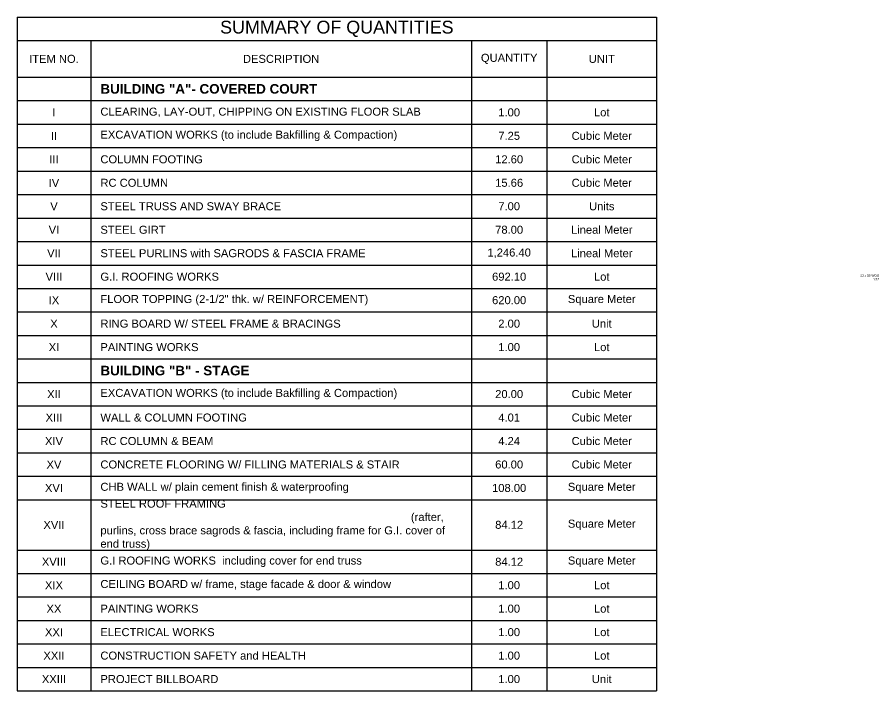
# Model space of a CAD drawing. Header units: inches. Extents: x -1369 to 1198, y -366 to 1398.
# Drawn here: x 17.17 to 43.94, y -5.34 to 15.71 of the extents above; entities that cross this region are included whole.
import ezdxf
from ezdxf import colors
from ezdxf.entities.mleader import LeaderData, LeaderLine
from ezdxf.math import Vec2, Vec3

# ---------------------------------------------------------------- set-up
doc = ezdxf.new("R2010")
doc.units = ezdxf.units.IN
doc.header["$MEASUREMENT"] = 0
doc.styles.get("Standard").update_dxf_attribs({"font": 'arial.ttf'})

# ---------------------------------------------------------------- blocks, each defined once
blk = doc.blocks.new('*T77')
at = {"color": 0, "linetype": 'ByBlock', "lineweight": -2, "transparency": 16777216}
for p, q in [((0, 0), (19.98, 0)), ((0, 0), (0, -1.876)), ((19.98, 0), (19.98, -1.876)), ((0, -0.733), (19.98, -0.733)), ((2.302, -0.733), (2.302, -1.876)), ((14.196, -0.733), (14.196, -1.876)), ((16.555, -0.733), (16.555, -1.876)), ((0, -1.876), (19.98, -1.876)), ((0, -1.876), (0, -21.046)), ((2.302, -1.876), (2.302, -21.046)), ((14.196, -1.876), (14.196, -21.046)), ((16.555, -1.876), (16.555, -21.046)), ((19.98, -1.876), (19.98, -21.046)), ((0, -2.609), (19.98, -2.609)), ((0, -3.343), (19.98, -3.343)), ((0, -4.076), (19.98, -4.076)), ((0, -4.809), (19.98, -4.809)), ((0, -5.543), (19.98, -5.543)), ((0, -6.276), (19.98, -6.276)), ((0, -7.009), (19.98, -7.009)), ((0, -7.743), (19.98, -7.743)), ((0, -8.476), (19.98, -8.476)), ((0, -9.209), (19.98, -9.209)), ((0, -9.943), (19.98, -9.943)), ((0, -10.676), (19.98, -10.676)), ((0, -11.409), (19.98, -11.409)), ((0, -12.143), (19.98, -12.143)), ((0, -12.876), (19.98, -12.876)), ((0, -13.609), (19.98, -13.609)), ((0, -14.343), (19.98, -14.343)), ((0, -15.076), (19.98, -15.076)), ((0, -16.646), (19.98, -16.646)), ((0, -17.379), (19.98, -17.379)), ((0, -18.113), (19.98, -18.113)), ((0, -18.846), (19.98, -18.846)), ((0, -19.579), (19.98, -19.579)), ((0, -20.313), (19.98, -20.313)), ((0, -21.046), (19.98, -21.046))]:
    blk.add_line(p, q, dxfattribs=at)
at = {"color": 0, "transparency": 16777216, "attachment_point": 5}
for s, insert, char_height, width in [('{\\C7;SUMMARY OF QUANTITIES}', (9.99, -0.367), 0.4, 19.86035), ('{\\C7;ITEM NO.}', (1.151, -1.305), 0.25, 2.182), ('{\\C7;DESCRIPTION}', (8.249, -1.305), 0.25, 11.77401), ('{\\C7;QUANTITY}', (15.375, -1.305), 0.25, 2.23892), ('{\\C7;UNIT}', (18.268, -1.305), 0.25, 3.30541)]:
    blk.add_mtext(s, dxfattribs=dict(at, insert=insert, char_height=char_height, width=width))
at = {"color": 7, "transparency": 16777216}
for s, insert, char_height, width, attachment_point in [('{\\fArial|b1|i0|c0|p34;BUILDING "A"- COVERED COURT}', (2.602, -2.243), 0.3, 11.29401, 4), ('I', (1.151, -2.976), 0.25, 1.702, 5), ('CLEARING, LAY-OUT, CHIPPING ON EXISTING FLOOR SLAB', (2.602, -2.976), 0.25, 11.29401, 4), ('1.00', (15.375, -2.976), 0.25, 1.75892, 5), ('Lot', (18.268, -2.976), 0.25, 2.82541, 5), ('II', (1.151, -3.709), 0.25, 1.702, 5), ('EXCAVATION WORKS (to include Bakfilling & Compaction)', (2.602, -3.709), 0.25, 11.29401, 4), ('7.25', (15.375, -3.709), 0.25, 1.75892, 5), ('Cubic Meter', (18.268, -3.709), 0.25, 2.82541, 5), ('III', (1.151, -4.443), 0.25, 1.702, 5), ('COLUMN FOOTING', (2.602, -4.443), 0.25, 11.29401, 4), ('12.60', (15.375, -4.443), 0.25, 1.75892, 5), ('Cubic Meter', (18.268, -4.443), 0.25, 2.82541, 5), ('IV', (1.151, -5.176), 0.25, 1.702, 5), ('RC COLUMN ', (2.602, -5.176), 0.25, 11.29401, 4), ('15.66', (15.375, -5.176), 0.25, 1.75892, 5), ('Cubic Meter', (18.268, -5.176), 0.25, 2.82541, 5), ('V', (1.151, -5.909), 0.25, 1.702, 5), ('STEEL TRUSS AND SWAY BRACE', (2.602, -5.909), 0.25, 11.29401, 4), ('7.00', (15.375, -5.909), 0.25, 1.75892, 5), ('Units', (18.268, -5.909), 0.25, 2.82541, 5), ('VI', (1.151, -6.643), 0.25, 1.702, 5), ('STEEL GIRT', (2.602, -6.643), 0.25, 11.29401, 4), ('78.00', (15.375, -6.643), 0.25, 1.75892, 5), ('Lineal Meter', (18.268, -6.643), 0.25, 2.82541, 5), ('1,246.40', (15.375, -7.376), 0.25, 1.75892, 5), ('VII', (1.151, -7.376), 0.25, 1.702, 5), ('STEEL PURLINS with SAGRODS & FASCIA FRAME', (2.602, -7.376), 0.25, 11.29401, 4), ('Lineal Meter', (18.268, -7.376), 0.25, 2.82541, 5), ('VIII', (1.151, -8.109), 0.25, 1.702, 5), ('G.I. ROOFING WORKS', (2.602, -8.109), 0.25, 11.29401, 4), ('692.10', (15.375, -8.109), 0.25, 1.75892, 5), ('Lot', (18.268, -8.109), 0.25, 2.82541, 5), ('IX', (1.151, -8.843), 0.25, 1.702, 5), ('FLOOR TOPPING (2-1/2" thk. w/ REINFORCEMENT)', (2.602, -8.843), 0.25, 11.29401, 4), ('620.00', (15.375, -8.843), 0.25, 1.75892, 5), ('Square Meter', (18.268, -8.843), 0.25, 2.82541, 5), ('X', (1.151, -9.576), 0.25, 1.702, 5), ('RING BOARD W/ STEEL FRAME & BRACINGS', (2.602, -9.576), 0.25, 11.29401, 4), ('2.00', (15.375, -9.576), 0.25, 1.75892, 5), ('Unit', (18.268, -9.576), 0.25, 2.82541, 5), ('XI', (1.151, -10.309), 0.25, 1.702, 5), ('PAINTING WORKS', (2.602, -10.309), 0.25, 11.29401, 4), ('1.00', (15.375, -10.309), 0.25, 1.75892, 5), ('Lot', (18.268, -10.309), 0.25, 2.82541, 5), ('{\\fArial|b1|i0|c0|p34;BUILDING "B" - STAGE }', (2.602, -11.043), 0.3, 11.29401, 4), ('XII', (1.151, -11.776), 0.25, 1.702, 5), ('EXCAVATION WORKS (to include Bakfilling & Compaction)', (2.602, -11.776), 0.25, 11.29401, 4), ('20.00', (15.375, -11.776), 0.25, 1.75892, 5), ('Cubic Meter', (18.268, -11.776), 0.25, 2.82541, 5), ('XIII', (1.151, -12.509), 0.25, 1.702, 5), ('WALL & COLUMN FOOTING', (2.602, -12.509), 0.25, 11.29401, 4), ('4.01', (15.375, -12.509), 0.25, 1.75892, 5), ('Cubic Meter', (18.268, -12.509), 0.25, 2.82541, 5), ('XIV', (1.151, -13.243), 0.25, 1.702, 5), ('RC COLUMN & BEAM', (2.602, -13.243), 0.25, 11.29401, 4), ('4.24', (15.375, -13.243), 0.25, 1.75892, 5), ('Cubic Meter', (18.268, -13.243), 0.25, 2.82541, 5), ('XV', (1.151, -13.976), 0.25, 1.702, 5), ('CONCRETE FLOORING W/ FILLING MATERIALS & STAIR', (2.602, -13.976), 0.25, 11.29401, 4), ('60.00', (15.375, -13.976), 0.25, 1.75892, 5), ('Cubic Meter', (18.268, -13.976), 0.25, 2.82541, 5), ('XVI', (1.151, -14.709), 0.25, 1.702, 5), ('CHB WALL w/ plain cement finish & waterproofing', (2.602, -14.709), 0.25, 11.29401, 4), ('108.00', (15.375, -14.709), 0.25, 1.75892, 5), ('Square Meter', (18.268, -14.709), 0.25, 2.82541, 5), ('STEEL ROOF FRAMING                                                                                                                                                                                 (rafter, purlins, cross brace sagrods & fascia, including frame for G.I. cover of end truss)', (2.602, -15.861), 0.25, 11.29401, 4), ('XVII', (1.151, -15.861), 0.25, 1.702, 5), ('84.12', (15.375, -15.861), 0.25, 1.75892, 5), ('Square Meter', (18.268, -15.861), 0.25, 2.82541, 5), ('G.I ROOFING WORKS  including cover for end truss', (2.602, -17.013), 0.25, 11.29401, 4), ('Square Meter', (18.268, -17.013), 0.25, 2.82541, 5), ('XVIII', (1.151, -17.013), 0.25, 1.702, 5), ('84.12', (15.375, -17.013), 0.25, 1.75892, 5), ('XIX', (1.151, -17.746), 0.25, 1.702, 5), ('CEILING BOARD w/ frame, stage facade & door & window', (2.602, -17.746), 0.25, 11.29401, 4), ('1.00', (15.375, -17.746), 0.25, 1.75892, 5), ('Lot', (18.268, -17.746), 0.25, 2.82541, 5), ('XX', (1.151, -18.479), 0.25, 1.702, 5), ('PAINTING WORKS', (2.602, -18.479), 0.25, 11.29401, 4), ('1.00', (15.375, -18.479), 0.25, 1.75892, 5), ('Lot', (18.268, -18.479), 0.25, 2.82541, 5), ('XXI', (1.151, -19.213), 0.25, 1.702, 5), ('ELECTRICAL WORKS', (2.602, -19.213), 0.25, 11.29401, 4), ('1.00', (15.375, -19.213), 0.25, 1.75892, 5), ('Lot', (18.268, -19.213), 0.25, 2.82541, 5), ('CONSTRUCTION SAFETY and HEALTH', (2.602, -19.946), 0.25, 11.29401, 4), ('XXII', (1.151, -19.946), 0.25, 1.702, 5), ('1.00', (15.375, -19.946), 0.25, 1.75892, 5), ('Lot', (18.268, -19.946), 0.25, 2.82541, 5), ('XXIII', (1.151, -20.679), 0.25, 1.702, 5), ('PROJECT BILLBOARD', (2.602, -20.679), 0.25, 11.29401, 4), ('1.00', (15.375, -20.679), 0.25, 1.75892, 5), ('Unit', (18.268, -20.679), 0.25, 2.82541, 5)]:
    blk.add_mtext(s, dxfattribs=dict(at, insert=insert, char_height=char_height, width=width, attachment_point=attachment_point))
blk = doc.blocks.new('_Open30')
at = {"color": 0, "linetype": 'ByBlock', "lineweight": -2}
for p, q in [((-1, 0.27), (0, 0)), ((0, 0), (-1, -0.27)), ((0, 0), (-1, 0))]:
    blk.add_line(p, q, dxfattribs=at)

msp = doc.modelspace()

# ---------------------------------------------------------------- block references
msp.add_blockref('*T77', (17.168, 15.7061))

# ---------------------------------------------------------------- leaders
ml = msp.add_multileader_mtext('Standard')
ml.set_content('50 x 50 WOODEN\\PSTAKES', color=7)
ml.set_leader_properties()
ml.set_arrow_properties(name='OPEN30')
ml.build(insert=Vec2(0, 0))
ml.multileader.update_dxf_attribs({"dogleg_length": 0.36, "arrow_head_size": 0.1})
ctx = ml.context
ctx.base_point, ctx.char_height, ctx.arrow_head_size, ctx.landing_gap_size, ctx.plane_origin = Vec3(43.4381, 7.6332), 0.07, 0.1, 0.09, Vec3(45.1419, 7.3072)
ctx.text_align_type = 2
notes = []
notes.append((ctx, [(0, (1, 1, 0), (44.7648, 7.6332), (-1, 0), 0.36, [(1, [(45.1148, 7.3072), (46.1137, 7.3091)], 0, [])])]))
ctx.mtext.insert, ctx.mtext.alignment, ctx.mtext.flow_direction = Vec3(44.3148, 7.6688), 3, 5
for ctx, leaders in notes:
    for number, flags, end, landing, length, lines in leaders:
        leader = LeaderData()
        leader.index, (leader.has_last_leader_line, leader.has_dogleg_vector, leader.attachment_direction) = number, flags
        leader.last_leader_point, leader.dogleg_vector, leader.dogleg_length = Vec3(end), Vec3(landing), length
        for number, points, colour, breaks in lines:
            line = LeaderLine()
            line.index, line.vertices, line.color, line.breaks = number, Vec3.list(points), colors.encode_raw_color(colour), breaks
            leader.lines.append(line)
        ctx.leaders.append(leader)

doc.saveas('drawing.dxf')
